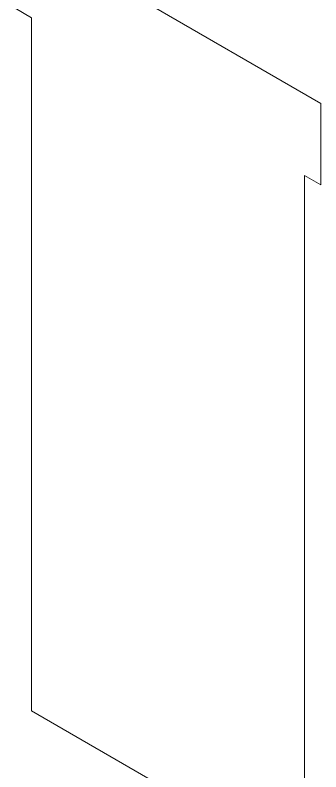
# Model space of a CAD drawing. Header units: inches. Extents: x 67578 to 72421, y -34894 to -31675.
# Drawn here: x 70283.19 to 70297.82, y -33359.75 to -33323.58 of the extents above; entities that cross this region are included whole.
import ezdxf

# ---------------------------------------------------------------- set-up
doc = ezdxf.new("R2010")
doc.units = ezdxf.units.IN
doc.header["$MEASUREMENT"] = 0

# ---------------------------------------------------------------- blocks, each defined once
blk = doc.blocks.new('ET200S')
at = {"lineweight": 0}
for p, q in [((47.12, 17.785), (56.312, 12.478)), ((47.12, 15.335), (47.615, 15.049)), ((47.615, -5.771), (47.615, 15.049)), ((56.312, 10.028), (56.312, 12.478)), ((55.817, 10.314), (56.312, 10.028)), ((55.817, -10.507), (55.817, 10.314)), ((47.615, -5.771), (55.817, -10.507))]:
    blk.add_line(p, q, dxfattribs=at)

msp = doc.modelspace()

# ---------------------------------------------------------------- block references
at = {"xscale": 1.59100124616462, "yscale": 1.59100124616462, "zscale": 1.59100124616462}
msp.add_blockref('ET200S', (70208.226, -33347.652), dxfattribs=at)

doc.saveas('drawing.dxf')
